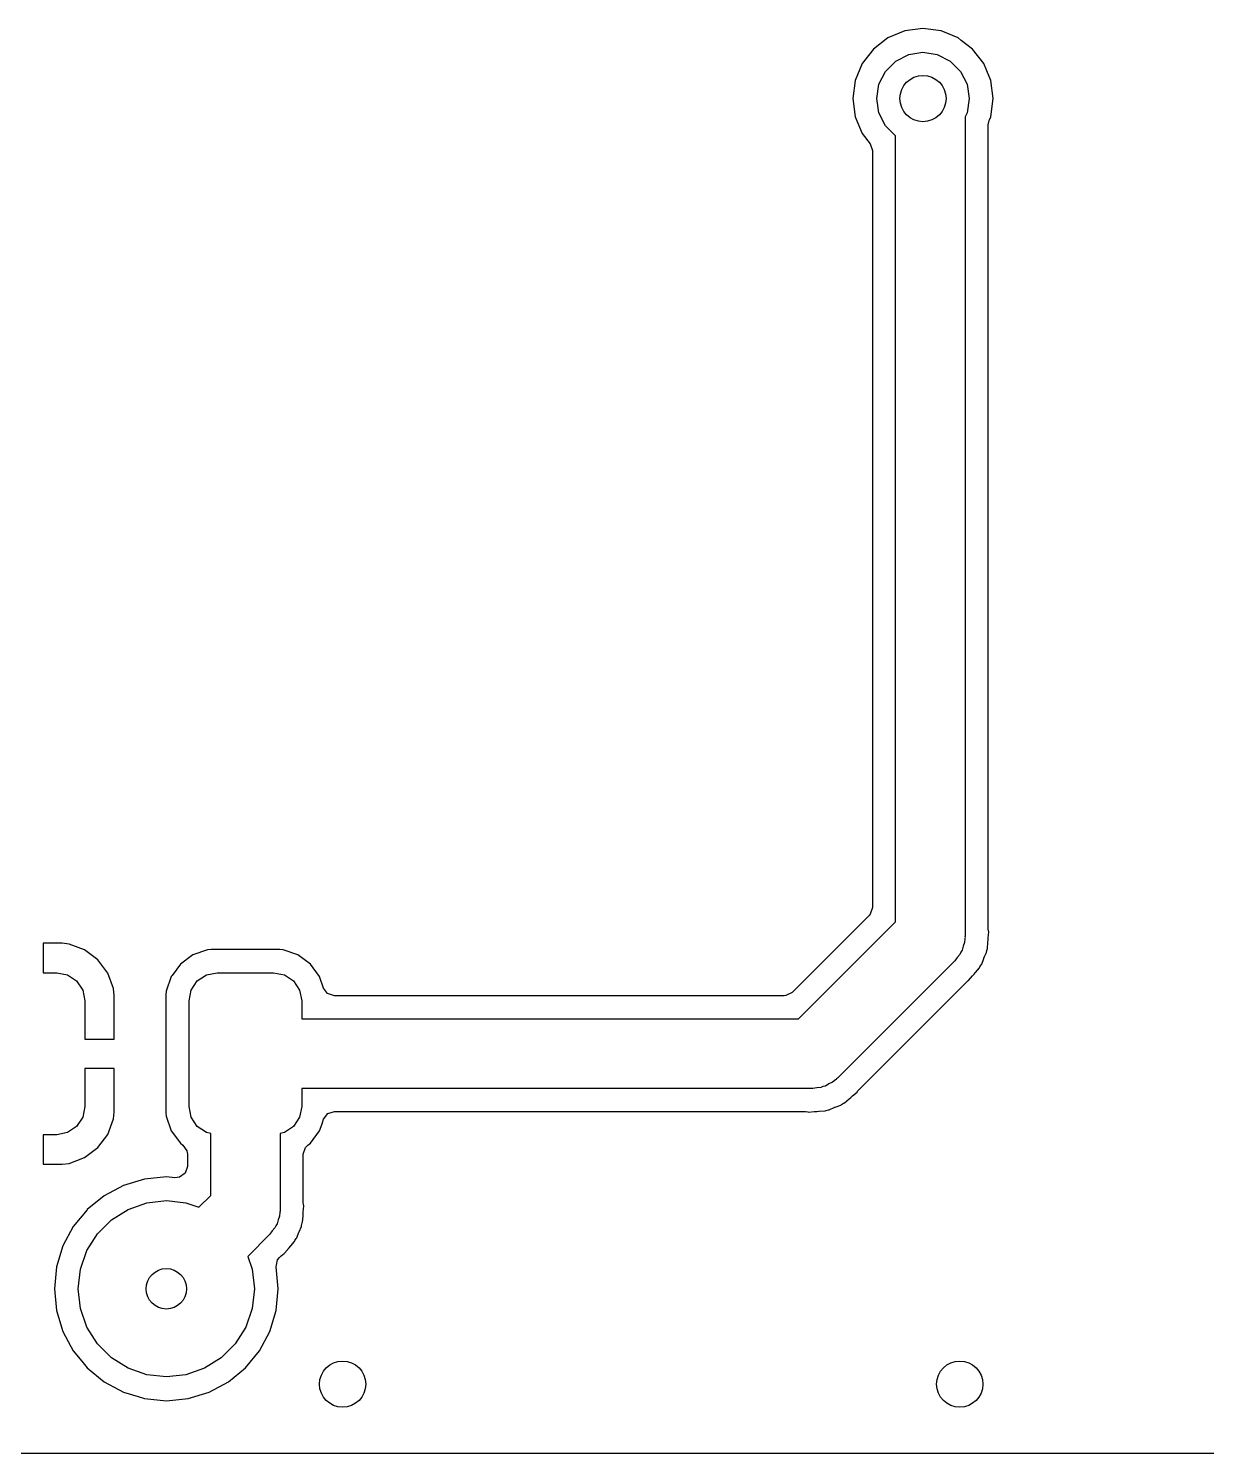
# Model space of a CAD drawing. Extents: x -0.19 to 2.59, y -0.99 to 0.19.
# Drawn here: x 1.0531 to 1.454, y -0.986 to -0.5012 of the extents above; entities that cross this region are included whole.
import ezdxf

# ---------------------------------------------------------------- set-up
doc = ezdxf.new("R2010")
doc.units = 0
doc.header["$MEASUREMENT"] = 0
doc.layers.add('BLACK', color=7, linetype='CONTINUOUS')

msp = doc.modelspace()

# ---------------------------------------------------------------- linework, layer by layer
at = {"layer": 'BLACK', "linetype": 'CONTINUOUS'}
for p, q in [((1.35133, -0.50197), (1.34558, -0.50435)), ((1.3575, -0.50115), (1.35133, -0.50197)), ((1.35133, -0.50197), (1.35133, -0.50197)), ((1.36367, -0.50197), (1.3575, -0.50115)), ((1.3575, -0.50115), (1.3575, -0.50115)), ((1.36942, -0.50435), (1.36367, -0.50197)), ((1.36367, -0.50197), (1.36367, -0.50197)), ((1.34064, -0.50814), (1.33685, -0.51308)), ((1.34558, -0.50435), (1.34064, -0.50814)), ((1.34064, -0.50814), (1.34064, -0.50814)), ((1.34558, -0.50435), (1.34558, -0.50435)), ((1.37052, -0.50519), (1.36942, -0.50435)), ((1.36942, -0.50435), (1.36942, -0.50435)), ((1.36942, -0.50435), (1.36942, -0.50435)), ((1.37436, -0.50814), (1.37052, -0.50519)), ((1.37815, -0.51308), (1.37436, -0.50814)), ((1.37436, -0.50814), (1.37436, -0.50814)), ((1.37436, -0.50814), (1.37436, -0.50814)), ((1.37436, -0.50814), (1.37436, -0.50814)), ((1.37436, -0.50814), (1.37436, -0.50814)), ((1.33685, -0.51308), (1.33447, -0.51883)), ((1.33685, -0.51308), (1.33685, -0.51308)), ((1.34476, -0.51574), (1.34824, -0.51226)), ((1.34824, -0.51226), (1.35263, -0.51002)), ((1.35263, -0.51002), (1.3575, -0.50925)), ((1.3575, -0.50925), (1.36237, -0.51002)), ((1.36237, -0.51002), (1.36676, -0.51226)), ((1.36676, -0.51226), (1.37024, -0.51574)), ((1.37918, -0.51555), (1.37815, -0.51308)), ((1.37815, -0.51308), (1.37815, -0.51308)), ((1.33447, -0.51883), (1.33365, -0.525)), ((1.33447, -0.51883), (1.33447, -0.51883)), ((1.34252, -0.52013), (1.34476, -0.51574)), ((1.37024, -0.51574), (1.37248, -0.52013)), ((1.38053, -0.51883), (1.37918, -0.51555)), ((1.38135, -0.525), (1.38053, -0.51883)), ((1.34175, -0.525), (1.34252, -0.52013)), ((1.37248, -0.52013), (1.37325, -0.525)), ((1.33365, -0.525), (1.33365, -0.525)), ((1.33365, -0.525), (1.33447, -0.53117)), ((1.34252, -0.52987), (1.34175, -0.525)), ((1.37325, -0.525), (1.37248, -0.52987)), ((1.38053, -0.53117), (1.38135, -0.525)), ((1.33447, -0.53117), (1.33447, -0.53117)), ((1.33447, -0.53117), (1.33685, -0.53692)), ((1.34476, -0.53426), (1.34252, -0.52987)), ((1.37248, -0.52987), (1.37181, -0.53117)), ((1.37181, -0.53117), (1.37181, -0.81)), ((1.3797, -0.53395), (1.38, -0.53246)), ((1.38, -0.53246), (1.38009, -0.53224)), ((1.38009, -0.53224), (1.38053, -0.53117)), ((1.33685, -0.53692), (1.33685, -0.53692)), ((1.33685, -0.53692), (1.33685, -0.53692)), ((1.33685, -0.53692), (1.33949, -0.54036)), ((1.34819, -0.53769), (1.34476, -0.53426)), ((1.34819, -0.80511), (1.34819, -0.53769)), ((1.3797, -0.56838), (1.3797, -0.53395)), ((1.33949, -0.54036), (1.34029, -0.54263)), ((1.34029, -0.54263), (1.3403, -0.54274)), ((1.3403, -0.54274), (1.3403, -0.80022)), ((1.3797, -0.72528), (1.3797, -0.56838)), ((1.3797, -0.8), (1.3797, -0.72528)), ((1.3797, -0.80746), (1.3797, -0.8)), ((1.33915, -0.80298), (1.31298, -0.82915)), ((1.33955, -0.80251), (1.33915, -0.80298)), ((1.3403, -0.80022), (1.33955, -0.80251)), ((1.31511, -0.83819), (1.34819, -0.80511)), ((1.37979, -0.80829), (1.3797, -0.80746)), ((1.37971, -0.81063), (1.37978, -0.8097)), ((1.37978, -0.8097), (1.37986, -0.80858)), ((1.37986, -0.80858), (1.37979, -0.80829)), ((1.05809, -0.81244), (1.05809, -0.82244)), ((1.06456, -0.81244), (1.05809, -0.81244)), ((1.05809, -0.81244), (1.05809, -0.81244)), ((1.0669, -0.81269), (1.06456, -0.81244)), ((1.07218, -0.81466), (1.0669, -0.81269)), ((1.0669, -0.81269), (1.0669, -0.81269)), ((1.11521, -0.81455), (1.11402, -0.81466)), ((1.13861, -0.81455), (1.11521, -0.81455)), ((1.11521, -0.81455), (1.11521, -0.81455)), ((1.13979, -0.81466), (1.13861, -0.81455)), ((1.13861, -0.81455), (1.13861, -0.81455)), ((1.37112, -0.81344), (1.3708, -0.81477)), ((1.37161, -0.81217), (1.37112, -0.81344)), ((1.37174, -0.81081), (1.37161, -0.81217)), ((1.3718, -0.81054), (1.37174, -0.81081)), ((1.37181, -0.81), (1.37178, -0.81038)), ((1.37178, -0.81038), (1.3718, -0.81054)), ((1.37914, -0.81532), (1.37935, -0.81451)), ((1.37935, -0.81451), (1.37945, -0.81423)), ((1.37945, -0.81423), (1.3796, -0.81218)), ((1.3796, -0.81218), (1.37961, -0.81204)), ((1.37961, -0.81204), (1.3797, -0.81141)), ((1.3797, -0.81077), (1.37971, -0.81063)), ((1.3797, -0.81141), (1.3797, -0.81077)), ((1.07669, -0.81804), (1.07218, -0.81466)), ((1.08006, -0.82255), (1.07669, -0.81804)), ((1.07669, -0.81804), (1.07669, -0.81804)), ((1.10905, -0.8164), (1.10481, -0.81953)), ((1.11402, -0.81466), (1.10905, -0.8164)), ((1.11402, -0.81466), (1.11402, -0.81466)), ((1.14477, -0.8164), (1.13979, -0.81466)), ((1.13979, -0.81466), (1.13979, -0.81466)), ((1.13979, -0.81466), (1.13979, -0.81466)), ((1.13979, -0.81466), (1.13979, -0.81466)), ((1.13979, -0.81466), (1.13979, -0.81466)), ((1.14901, -0.81953), (1.14477, -0.8164)), ((1.14477, -0.8164), (1.14477, -0.8164)), ((1.14477, -0.8164), (1.14477, -0.8164)), ((1.36835, -0.81835), (1.32835, -0.85835)), ((1.36912, -0.81723), (1.36835, -0.81835)), ((1.37004, -0.81622), (1.36912, -0.81723)), ((1.37034, -0.81545), (1.37004, -0.81622)), ((1.3708, -0.81477), (1.37034, -0.81545)), ((1.37747, -0.81954), (1.37819, -0.81761)), ((1.37819, -0.81761), (1.37825, -0.81748)), ((1.37825, -0.81748), (1.37848, -0.81697)), ((1.37848, -0.81697), (1.3791, -0.81561)), ((1.3791, -0.81561), (1.37914, -0.81532)), ((1.05809, -0.82244), (1.06269, -0.82244)), ((1.06269, -0.82244), (1.06636, -0.82317)), ((1.06636, -0.82317), (1.06947, -0.82525)), ((1.08203, -0.82783), (1.08006, -0.82255)), ((1.10167, -0.82377), (1.09993, -0.82875)), ((1.10196, -0.82339), (1.10167, -0.82377)), ((1.1048, -0.81954), (1.10196, -0.82339)), ((1.10481, -0.81953), (1.1048, -0.81954)), ((1.10481, -0.81953), (1.10481, -0.81953)), ((1.11053, -0.82525), (1.11364, -0.82317)), ((1.11364, -0.82317), (1.11731, -0.82244)), ((1.11731, -0.82244), (1.13651, -0.82244)), ((1.13651, -0.82244), (1.14018, -0.82317)), ((1.14018, -0.82317), (1.14329, -0.82525)), ((1.15214, -0.82377), (1.14901, -0.81953)), ((1.15351, -0.82769), (1.15214, -0.82377)), ((1.15214, -0.82377), (1.15214, -0.82377)), ((1.37304, -0.82505), (1.37439, -0.82349)), ((1.37439, -0.82349), (1.37448, -0.82339)), ((1.37448, -0.82339), (1.37493, -0.82294)), ((1.37493, -0.82294), (1.37531, -0.82243)), ((1.37531, -0.82243), (1.3754, -0.82232)), ((1.3754, -0.82232), (1.37675, -0.82076)), ((1.37675, -0.82076), (1.37687, -0.82049)), ((1.37687, -0.82049), (1.3773, -0.81978)), ((1.3773, -0.81978), (1.37732, -0.81974)), ((1.37732, -0.81974), (1.37747, -0.81954)), ((1.06947, -0.82525), (1.07155, -0.82837)), ((1.07155, -0.82837), (1.07228, -0.83204)), ((1.08228, -0.83016), (1.08203, -0.82783)), ((1.08203, -0.82783), (1.08203, -0.82783)), ((1.09993, -0.82875), (1.09982, -0.82993)), ((1.09993, -0.82875), (1.09993, -0.82875)), ((1.10772, -0.83204), (1.10845, -0.82837)), ((1.10845, -0.82837), (1.11053, -0.82525)), ((1.14329, -0.82525), (1.14537, -0.82837)), ((1.14537, -0.82837), (1.1461, -0.83204)), ((1.1549, -0.82955), (1.15351, -0.82769)), ((1.31298, -0.82915), (1.31083, -0.83025)), ((1.33573, -0.86214), (1.37214, -0.82573)), ((1.37214, -0.82573), (1.37279, -0.8252)), ((1.37279, -0.8252), (1.37304, -0.82505)), ((1.07228, -0.83204), (1.07228, -0.845)), ((1.08228, -0.845), (1.08228, -0.83016)), ((1.08228, -0.83016), (1.08228, -0.83016)), ((1.09982, -0.82993), (1.09982, -0.87007)), ((1.10772, -0.86796), (1.10772, -0.83204)), ((1.1461, -0.83204), (1.1461, -0.83819)), ((1.15719, -0.8303), (1.1549, -0.82955)), ((1.31022, -0.8303), (1.15719, -0.8303)), ((1.31083, -0.83025), (1.31022, -0.8303)), ((1.1461, -0.83819), (1.31511, -0.83819)), ((1.07228, -0.845), (1.08228, -0.845)), ((1.08228, -0.845), (1.08228, -0.845)), ((1.08228, -0.855), (1.07228, -0.855)), ((1.07228, -0.855), (1.07228, -0.86796)), ((1.08228, -0.86984), (1.08228, -0.855)), ((1.08228, -0.855), (1.08228, -0.855)), ((1.32, -0.86181), (1.1461, -0.86181)), ((1.1461, -0.86181), (1.1461, -0.86796)), ((1.32134, -0.86156), (1.32, -0.86181)), ((1.3227, -0.8615), (1.32134, -0.86156)), ((1.32346, -0.86116), (1.3227, -0.8615)), ((1.32427, -0.86101), (1.32346, -0.86116)), ((1.32543, -0.8603), (1.32427, -0.86101)), ((1.32667, -0.85974), (1.32543, -0.8603)), ((1.32772, -0.85887), (1.32667, -0.85974)), ((1.32796, -0.85873), (1.32772, -0.85887)), ((1.32806, -0.8586), (1.32796, -0.85873)), ((1.32835, -0.85835), (1.32806, -0.8586)), ((1.33349, -0.86439), (1.33505, -0.86304)), ((1.33505, -0.86304), (1.3352, -0.86279)), ((1.3352, -0.86279), (1.33573, -0.86214)), ((1.32761, -0.86819), (1.32954, -0.86747)), ((1.32954, -0.86747), (1.32978, -0.8673)), ((1.32978, -0.8673), (1.33049, -0.86687)), ((1.33049, -0.86687), (1.33076, -0.86675)), ((1.33076, -0.86675), (1.33232, -0.8654)), ((1.33232, -0.8654), (1.33243, -0.86531)), ((1.33243, -0.86531), (1.33294, -0.86493)), ((1.33294, -0.86493), (1.33339, -0.86448)), ((1.33339, -0.86448), (1.33349, -0.86439)), ((1.07155, -0.87164), (1.06947, -0.87475)), ((1.07228, -0.86796), (1.07155, -0.87164)), ((1.08006, -0.87745), (1.08203, -0.87217)), ((1.08203, -0.87217), (1.08228, -0.86984)), ((1.08203, -0.87217), (1.08203, -0.87217)), ((1.09982, -0.87007), (1.09993, -0.87125)), ((1.09993, -0.87125), (1.09993, -0.87125)), ((1.09993, -0.87125), (1.10167, -0.87623)), ((1.10845, -0.87164), (1.10772, -0.86796)), ((1.11053, -0.87475), (1.10845, -0.87164)), ((1.14537, -0.87164), (1.14329, -0.87475)), ((1.1461, -0.86796), (1.14537, -0.87164)), ((1.15298, -0.87385), (1.15351, -0.87231)), ((1.15351, -0.87231), (1.15497, -0.8704)), ((1.15497, -0.8704), (1.15719, -0.8697)), ((1.15719, -0.8697), (1.31746, -0.8697)), ((1.31746, -0.8697), (1.31829, -0.86979)), ((1.31829, -0.86979), (1.31834, -0.8698)), ((1.31834, -0.8698), (1.31858, -0.86986)), ((1.31858, -0.86986), (1.32045, -0.86972)), ((1.32045, -0.86972), (1.32063, -0.86971)), ((1.32063, -0.86971), (1.32077, -0.8697)), ((1.32077, -0.8697), (1.32141, -0.8697)), ((1.32141, -0.8697), (1.32204, -0.86961)), ((1.32204, -0.86961), (1.32218, -0.8696)), ((1.32218, -0.8696), (1.32423, -0.86945)), ((1.32423, -0.86945), (1.32451, -0.86935)), ((1.32451, -0.86935), (1.32532, -0.86914)), ((1.32532, -0.86914), (1.32561, -0.8691)), ((1.32561, -0.8691), (1.32748, -0.86825)), ((1.32748, -0.86825), (1.32761, -0.86819)), ((1.06269, -0.87756), (1.05809, -0.87756)), ((1.05809, -0.87756), (1.05809, -0.88756)), ((1.06636, -0.87683), (1.06269, -0.87756)), ((1.06947, -0.87475), (1.06636, -0.87683)), ((1.07669, -0.88196), (1.08006, -0.87745)), ((1.10167, -0.87623), (1.10167, -0.87623)), ((1.10167, -0.87623), (1.10167, -0.87623)), ((1.10167, -0.87623), (1.10481, -0.88047)), ((1.11364, -0.87683), (1.11053, -0.87475)), ((1.1151, -0.87712), (1.11364, -0.87683)), ((1.1151, -0.8982), (1.1151, -0.87712)), ((1.14018, -0.87683), (1.13872, -0.87712)), ((1.13872, -0.87712), (1.13872, -0.90309)), ((1.14329, -0.87475), (1.14018, -0.87683)), ((1.14901, -0.88047), (1.15214, -0.87623)), ((1.15214, -0.87623), (1.15298, -0.87385)), ((1.07218, -0.88534), (1.07669, -0.88196)), ((1.07669, -0.88196), (1.07669, -0.88196)), ((1.10481, -0.88047), (1.10562, -0.88107)), ((1.10562, -0.88107), (1.10702, -0.88303)), ((1.14661, -0.88421), (1.14736, -0.88192)), ((1.14736, -0.88192), (1.1482, -0.88107)), ((1.1482, -0.88107), (1.14901, -0.88047)), ((1.06456, -0.88756), (1.0669, -0.88731)), ((1.0669, -0.88731), (1.07218, -0.88534)), ((1.0669, -0.88731), (1.0669, -0.88731)), ((1.10702, -0.88303), (1.1072, -0.88421)), ((1.1072, -0.88421), (1.1072, -0.88833)), ((1.14661, -0.90055), (1.14661, -0.88421)), ((1.05809, -0.88756), (1.05809, -0.88756)), ((1.05809, -0.88756), (1.06456, -0.88756)), ((1.06456, -0.88756), (1.06456, -0.88756)), ((1.1, -0.89192), (1.09257, -0.89265)), ((1.10293, -0.89221), (1.1, -0.89192)), ((1.1, -0.89192), (1.1, -0.89192)), ((1.10451, -0.89204), (1.10293, -0.89221)), ((1.10646, -0.89062), (1.10451, -0.89204)), ((1.1072, -0.88833), (1.10646, -0.89062)), ((1.08543, -0.89482), (1.07885, -0.89834)), ((1.09257, -0.89265), (1.08543, -0.89482)), ((1.08543, -0.89482), (1.08543, -0.89482)), ((1.09257, -0.89265), (1.09257, -0.89265)), ((1.07885, -0.89834), (1.07308, -0.90307)), ((1.07885, -0.89834), (1.07885, -0.89834)), ((1.08698, -0.90297), (1.09332, -0.90075)), ((1.09332, -0.90075), (1.1, -0.9)), ((1.1, -0.9), (1.10668, -0.90075)), ((1.10668, -0.90075), (1.11102, -0.90227)), ((1.11102, -0.90227), (1.1151, -0.8982)), ((1.1467, -0.90138), (1.14661, -0.90055)), ((1.14667, -0.90307), (1.14677, -0.90167)), ((1.14677, -0.90167), (1.1467, -0.90138)), ((1.07308, -0.90308), (1.06834, -0.90885)), ((1.07308, -0.90307), (1.07308, -0.90308)), ((1.07655, -0.91129), (1.0813, -0.90655)), ((1.0813, -0.90655), (1.08698, -0.90297)), ((1.13803, -0.90653), (1.13771, -0.90786)), ((1.13852, -0.90526), (1.13803, -0.90653)), ((1.13865, -0.9039), (1.13852, -0.90526)), ((1.13871, -0.90364), (1.13865, -0.9039)), ((1.13872, -0.90309), (1.13869, -0.90347)), ((1.13869, -0.90347), (1.13871, -0.90364)), ((1.14636, -0.90732), (1.14651, -0.90527)), ((1.14651, -0.90527), (1.14652, -0.90513)), ((1.14652, -0.90513), (1.14661, -0.9045)), ((1.14661, -0.90386), (1.14662, -0.90373)), ((1.14661, -0.9045), (1.14661, -0.90386)), ((1.14662, -0.90373), (1.14667, -0.90307)), ((1.06834, -0.90885), (1.06482, -0.91543)), ((1.06834, -0.90885), (1.06834, -0.90885)), ((1.07297, -0.91698), (1.07655, -0.91129)), ((1.13526, -0.91144), (1.12773, -0.91898)), ((1.13603, -0.91032), (1.13526, -0.91144)), ((1.13695, -0.90931), (1.13603, -0.91032)), ((1.13725, -0.90854), (1.13695, -0.90931)), ((1.13771, -0.90786), (1.13725, -0.90854)), ((1.14438, -0.91263), (1.1451, -0.9107)), ((1.1451, -0.9107), (1.14515, -0.91057)), ((1.14515, -0.91057), (1.14594, -0.90885)), ((1.14594, -0.90885), (1.14601, -0.9087)), ((1.14601, -0.9087), (1.14605, -0.90841)), ((1.14605, -0.90841), (1.14626, -0.9076)), ((1.14626, -0.9076), (1.14636, -0.90732)), ((1.06482, -0.91543), (1.06265, -0.92257)), ((1.06482, -0.91543), (1.06482, -0.91543)), ((1.14139, -0.91648), (1.14184, -0.91603)), ((1.14184, -0.91603), (1.14222, -0.91552)), ((1.14222, -0.91552), (1.14231, -0.91541)), ((1.14231, -0.91541), (1.14366, -0.91385)), ((1.14366, -0.91385), (1.14378, -0.91358)), ((1.14378, -0.91358), (1.1442, -0.91287)), ((1.1442, -0.91287), (1.14423, -0.91283)), ((1.14423, -0.91283), (1.14438, -0.91263)), ((1.07075, -0.92332), (1.07297, -0.91698)), ((1.12773, -0.91898), (1.12925, -0.92332)), ((1.13734, -0.92254), (1.13786, -0.92019)), ((1.13786, -0.92019), (1.13846, -0.9194)), ((1.13846, -0.9194), (1.13905, -0.91882)), ((1.13905, -0.91882), (1.1397, -0.91829)), ((1.1397, -0.91829), (1.13995, -0.91814)), ((1.13995, -0.91814), (1.1413, -0.91658)), ((1.1413, -0.91658), (1.14139, -0.91648)), ((1.06265, -0.92257), (1.06192, -0.93)), ((1.06265, -0.92257), (1.06265, -0.92257)), ((1.07, -0.93), (1.07075, -0.92332)), ((1.12925, -0.92332), (1.13, -0.93)), ((1.13808, -0.93), (1.13734, -0.92254)), ((1.06192, -0.93), (1.06192, -0.93)), ((1.06192, -0.93), (1.06265, -0.93743)), ((1.07075, -0.93668), (1.07, -0.93)), ((1.13, -0.93), (1.12925, -0.93668)), ((1.13735, -0.93743), (1.13808, -0.93)), ((1.13808, -0.93), (1.13808, -0.93)), ((1.06265, -0.93743), (1.06265, -0.93743)), ((1.06265, -0.93743), (1.06482, -0.94457)), ((1.07297, -0.94302), (1.07075, -0.93668)), ((1.12925, -0.93668), (1.12703, -0.94302)), ((1.13518, -0.94457), (1.13735, -0.93743)), ((1.13735, -0.93743), (1.13735, -0.93743)), ((1.06482, -0.94457), (1.06482, -0.94457)), ((1.06482, -0.94457), (1.06751, -0.94961)), ((1.07655, -0.94871), (1.07297, -0.94302)), ((1.12703, -0.94302), (1.12345, -0.94871)), ((1.13166, -0.95115), (1.13518, -0.94457)), ((1.06751, -0.94961), (1.06834, -0.95115)), ((1.0813, -0.95346), (1.07655, -0.94871)), ((1.12345, -0.94871), (1.1187, -0.95346)), ((1.06834, -0.95115), (1.06834, -0.95115)), ((1.06834, -0.95115), (1.06834, -0.95115)), ((1.06834, -0.95115), (1.07122, -0.95466)), ((1.07122, -0.95466), (1.07308, -0.95693)), ((1.08698, -0.95703), (1.0813, -0.95346)), ((1.1187, -0.95346), (1.11302, -0.95703)), ((1.12692, -0.95693), (1.13166, -0.95115)), ((1.07308, -0.95693), (1.07885, -0.96166)), ((1.09332, -0.95925), (1.08698, -0.95703)), ((1.1, -0.96), (1.09332, -0.95925)), ((1.10668, -0.95925), (1.1, -0.96)), ((1.11302, -0.95703), (1.10668, -0.95925)), ((1.12115, -0.96166), (1.12692, -0.95693)), ((1.07885, -0.96166), (1.08543, -0.96518)), ((1.11457, -0.96518), (1.12115, -0.96166)), ((1.08543, -0.96518), (1.0904, -0.96669)), ((1.0904, -0.96669), (1.09257, -0.96735)), ((1.09257, -0.96735), (1.09257, -0.96735)), ((1.09257, -0.96735), (1.1, -0.96808)), ((1.1, -0.96808), (1.10743, -0.96735)), ((1.1, -0.96808), (1.1, -0.96808)), ((1.1, -0.96808), (1.1, -0.96808)), ((1.10743, -0.96735), (1.11457, -0.96518)), ((1.10743, -0.96735), (1.10743, -0.96735)), ((1.10743, -0.96735), (1.10743, -0.96735)), ((2.58215, -0.98604), (0.7939, -0.98604))]:
    msp.add_line(p, q, dxfattribs=at)
at = {"layer": 'BLACK'}
for centre, radius in [((1.3575, -0.525), 0.00787), ((1.1, -0.93), 0.00689), ((1.16, -0.96244), 0.00787), ((1.37, -0.96244), 0.00787)]:
    msp.add_circle(centre, radius, dxfattribs=at)

doc.saveas('drawing.dxf')
